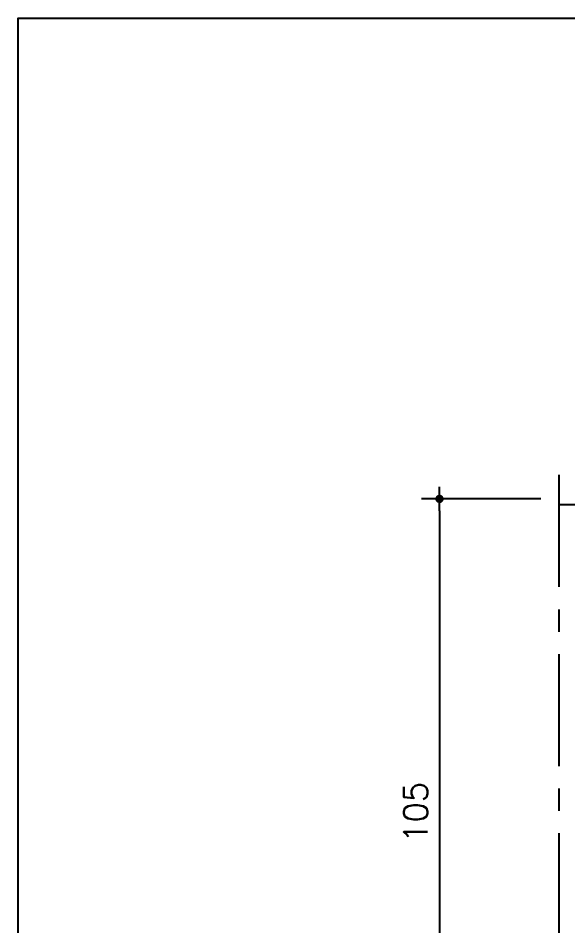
# Model space of a CAD drawing. Extents: x 0 to 1130, y -960 to 577.
# Drawn here: x 230 to 276, y -99 to -23 of the extents above; entities that cross this region are included whole.
import ezdxf

# ---------------------------------------------------------------- set-up
doc = ezdxf.new("R2010")
doc.units = 0
doc.header["$LTSCALE"] = 7.5
doc.header["$MEASUREMENT"] = 0
doc.linetypes.add('CENTER', pattern=[2, 1.25, -0.25, 0.25, -0.25])
doc.layers.get('0').update_dxf_attribs({"linetype": 'CONTINUOUS'})
doc.layers.get('DEFPOINTS').update_dxf_attribs({"linetype": 'CONTINUOUS'})
for name, color, linetype in [('ASSI', 1, 'CENTER'), ('FINE', 7, 'CONTINUOUS'), ('MARCHIO', 7, 'CONTINUOUS'), ('QUOTE', 254, 'CONTINUOUS')]:
    doc.layers.add(name, color=color, linetype=linetype)
doc.styles.get("Standard").update_dxf_attribs({"font": 'romans.shx'})
doc.dimstyles.new('SCALA_1-2$0', dxfattribs={"dimtxt": 2, "dimasz": 1, "dimexe": 1.5, "dimexo": 1.5, "dimgap": 1, "dimtad": 3, "dimlfac": 2, "dimdsep": 46, "dimtxsty": 'Standard', "dimblk1": 'PUNTO', "dimblk2": 'PUNTO', "dimsah": 1, "dimcen": 0, "dimclrt": 2, "dimaunit": 1, "dimadec": 0, "dimazin": 0, "dimtfac": 0.7, "dimtmove": 0, "dimatfit": 3, "dimldrblk": 'PUNTO', "dimfxl": 1, "dimtolj": 2, "dimarcsym": 0})

# ---------------------------------------------------------------- blocks, each defined once
blk = doc.blocks.new('PUNTO')
blk.add_line((-1, 0), (1, 0))
at = {"const_width": 0.35}
blk.add_lwpolyline([(-0.175, 0, 1), (0.175, 0, 1)], format="xyb", close=True, dxfattribs=at)
blk = doc.blocks.new('*D108')
at = {"layer": 'DEFPOINTS', "color": 0, "transparency": 16777216}
for p in [(275.297, -63.25), (265.297, -115.75), (275.297, -115.75)]:
    blk.add_point(p, dxfattribs=at)
at = {"layer": 'QUOTE', "color": 0, "lineweight": -2, "transparency": 16777216}
for p, q in [((273.797, -63.25), (263.797, -63.25)), ((265.297, -64.25), (265.297, -114.75)), ((273.797, -115.75), (263.797, -115.75))]:
    blk.add_line(p, q, dxfattribs=at)
for p, rotation in [((265.297, -63.25), 90), ((265.297, -115.75), 270)]:
    blk.add_blockref('PUNTO', p, dxfattribs=dict(at, rotation=rotation))
at = {"layer": 'QUOTE', "color": 2, "transparency": 16777216, "insert": (263.297, -89.5), "char_height": 2, "attachment_point": 5, "rotation": 90}
blk.add_mtext('\\A2;105', dxfattribs=at)

msp = doc.modelspace()

# ---------------------------------------------------------------- linework, layer by layer
at = {"layer": 'ASSI'}
msp.add_line((275.2974, -61.25), (275.2974, -139.999), dxfattribs=at)
at = {"layer": 'FINE'}
msp.add_lwpolyline([(295.2981, -115.75), (295.0478, -115.75), (295.0474, -63.75), (275.2974, -63.75)], dxfattribs=at)
at = {"layer": 'MARCHIO'}
msp.add_lwpolyline([(230, -320), (230, -23), (440, -23), (440, -320)], close=True, dxfattribs=at)

# ---------------------------------------------------------------- dimensions: what is measured, and where the dimension line sits
at = {"layer": 'QUOTE'}
dim = msp.add_linear_dim(base=(265.2974, -115.75), p1=(275.2974, -63.25), p2=(275.2974, -115.75), angle=90, dimstyle='SCALA_1-2$0', dxfattribs=at)
dim.commit()
dim.dimension.update_dxf_attribs({"geometry": '*D108', "text_midpoint": (263.2974, -89.5)})

doc.saveas('drawing.dxf')
